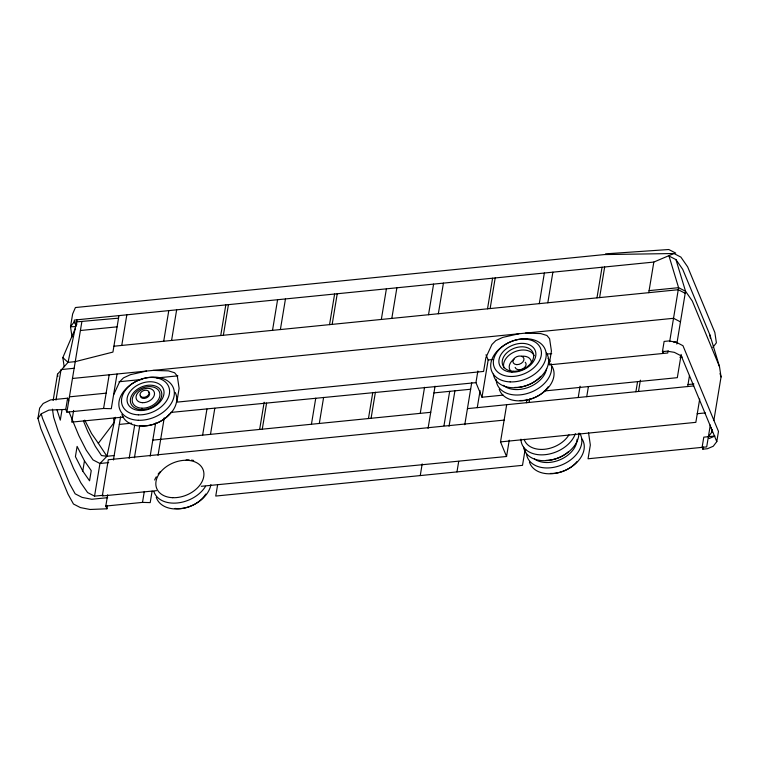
<?xml version="1.0" encoding="UTF-8"?>
<svg xmlns="http://www.w3.org/2000/svg" width="759" height="759" viewBox="0 0 759 759"><rect width="100%" height="100%" fill="white"/><g stroke="black" fill="none" stroke-linecap="round" stroke-linejoin="round"><path stroke-width="1.14" d="M107.493 505.428L106.934 508.796L90.065 509.479L80.407 507.591L73.462 504.014L67.997 494.118L40.796 428.474L37.95 418.313L39.639 408.114L43.187 403.484L50.568 399.898L67.617 398.19L68.746 400.923M53.149 400.458L57.504 374.206L68.044 362.356L77.02 319.814M55.986 400.097L61.043 369.586L74.154 368.267M61.991 409.936L60.303 420.135L56.925 409.623M117.038 374.007L111.288 408.703L103.594 408.475L66.887 412.146L65.758 409.414L67.617 398.19M66.887 412.146L81.839 321.835M73.632 410.429L71.697 422.108L123.556 417.052M82.769 471.064L84.458 460.855L77.105 446.406L75.416 456.605L82.769 471.064L89.553 480.827L91.241 470.627L84.458 460.855M103.594 408.475L109.173 374.794M118.964 315.611L112.93 352.091L75.255 361.635L68.044 362.356L62.826 357.622L75.283 328.514M103.29 495.266L94.552 496.139L99.96 463.493L106.953 456.263L115.292 417.298M121.763 345.44L126.829 314.824M106.934 508.796L105.805 506.054L107.664 494.83M113.433 459.963L120.577 416.833M129.172 458.313L134.666 425.135M134.419 457.791L139.722 425.752M163.716 341.237L168.783 310.621M105.805 506.054L142.512 502.382L144.314 491.443M150.149 456.206L155.642 423.029M171.581 340.449L176.648 309.833M152.104 491.13L150.206 502.61L142.512 502.382M158.033 455.343L164.248 417.801M202.625 435.144L206.941 409.063M220.736 335.525L225.812 304.919M223.364 335.269L228.431 304.653M210.49 434.357L214.806 408.276M217.653 484.574L215.755 496.054L522.505 465.343L524.792 451.558L525.721 449.537M272.519 330.345L277.585 299.729M259.654 429.433L264.16 402.223M262.272 429.177L266.589 403.095M280.384 329.558L285.46 298.942M311.437 424.253L315.753 398.171M329.548 324.634L334.615 294.018M332.167 324.368L337.233 293.761M319.302 423.465L323.619 397.384M381.331 319.454L386.397 288.837M368.457 418.541L372.783 392.46M371.085 418.275L375.401 392.204M391.815 318.401L396.881 287.784M428.522 314.729L433.588 284.113M420.239 413.361L424.556 387.28M438.351 313.742L443.427 283.126M420.258 475.58L422.184 463.91M428.067 428.38L435.059 386.179M443.987 425.666L449.67 391.34M449.043 426.283L454.916 390.819M456.965 471.899L458.702 461.406M464.774 424.708L471.756 382.508M487.515 308.818L492.582 278.202M503.179 395.107L481.993 397.232L475.95 382.64L477.876 370.999M490.134 308.552L495.2 277.946M477.269 407.649L480.086 390.638M481.993 397.232L488.16 359.984L486.007 354.776M201.306 486.291L506.557 456.491L500.513 441.899L506.68 404.661M506.557 456.491L509.251 440.192M539.298 303.638L544.364 273.022M526.423 402.725L526.993 399.329M529.051 402.46L529.611 399.063M547.818 302.784L552.884 272.168M578.206 397.545L580.085 386.208M596.972 297.86L602.048 267.244M599.601 297.594L604.667 266.978M586.735 396.691L588.424 386.483M648.755 292.67L653.831 262.064L673.935 253.525L680.88 257.102L687.654 266.864L714.855 332.508L716.392 342.802L712.843 347.432M635.89 391.767L637.579 381.559M638.509 391.502L640.387 380.164M663.565 351.18L663.195 353.447L662.436 351.626L664.125 341.417L668.717 340.962L676.022 342.129L682.967 345.706L718.479 431.406L716.79 441.615L713.251 446.245L707.454 448.721L702.862 449.176L702.103 447.355L703.792 437.156L714.94 436.036L709.143 438.512M668.157 350.724L667.778 352.992L549.146 364.87L551.423 351.094L549.601 338.732L546.916 335.487L540.778 333.59L525.389 333.125M669.666 341.616L678.593 287.68L669.011 256.02L675.946 259.606L682.73 269.369L709.931 335.013L719.513 366.673L721.05 376.957L713.858 420.401M676.8 344.026L685.538 291.257L675.946 259.606M681.184 354.396L677.322 377.669L544.364 390.98M687.673 386.578L689.523 375.401M699.694 399.063L695.842 422.346L500.513 441.899M702.862 449.176L703.242 446.909M710.31 425.031L706.695 446.899L588.054 458.778L590.331 445.002L588.519 432.639M708.384 436.691L711.923 432.061L712.312 429.736M113.575 394.927L119.618 381.777L123.48 377.878L130.463 374.671L146.534 371.056M114.163 455.542L106.953 456.263L98.338 443.322L114.192 422.421L113.489 418.304M37.95 418.313L41.498 413.683L48.88 410.097L65.758 409.414M518.833 333.78L502.762 337.394L495.788 340.601L491.917 344.501L485.874 357.65L483.597 371.426L176.838 402.147L179.115 388.371L177.293 376.009L174.608 372.764L168.479 370.866L153.081 370.401M653.831 262.064L74.391 320.07L74.059 322.11L70.511 326.74L72.048 337.034M76.403 325.696L74.059 322.11L118.546 318.163M80.407 330.516L117.104 326.835M649.097 290.631L678.593 287.68L685.538 291.257L692.312 301.029L719.513 366.673M113.897 346.227L678.252 289.72L685.197 293.297M72.466 378.475L673.527 318.296L680.472 321.873M118.964 381.758L142.55 379.396M156.696 377.973L177.919 375.847M69.42 396.843L106.127 393.162M488.16 359.984L492.866 359.51M547.002 354.092L551.708 353.618M673.84 342.347L676.022 342.129M662.436 351.626L667.028 351.17L674.334 352.337L681.278 355.914L716.79 441.615M679.865 357.261L682.208 357.024M119.315 424.423L131.677 423.18M433.939 392.915L470.646 389.244M688.015 384.538L693.906 383.95M152.815 440.135L430.733 412.308M467.44 408.636L693.764 385.923M504.469 420.069L108.3 459.736L102.304 495.959L156.515 490.665M108.698 462.611L99.96 463.493L93.015 459.907L86.232 450.144L78.879 435.685L69.097 412.09M697.151 413.731L705.386 412.905M107.655 497.676L91.754 499.27L82.095 497.392L75.15 493.815L69.686 483.919L42.485 418.266L41.223 413.759M170.699 412.441L475.95 382.64M605.549 253.848L668.793 249.521L675.738 253.098M75.909 326.617L70.511 326.74L72.627 313.989L75.416 307.537L604.373 254.578L673.935 253.525M106.953 456.263L101.469 455.552L95.264 446.226L87.911 431.776L83.462 421.046M94.552 496.139L87.608 492.563L80.834 482.8L73.471 468.341L58.358 431.871L53.623 417.156L52.437 409.148M98.338 443.322L91.564 433.55L84.733 420.135M720.025 373.57L721.05 376.957M709.931 335.013L710.443 338.448M711.249 427.488L711.923 432.061M62.826 357.622L64.183 366.768M57.504 374.206L57.836 376.492M76.593 322.366L76.792 324.482M540.674 376.36A25.019 17.419 -22.5 0 1 514.754 387.413M546.48 353.049A28.87 20.095 -22.5 0 1 527.97 384.955A28.87 20.095 -22.5 0 1 493.312 374.121M521.718 356.218A11.546 8.036 -22.5 0 1 531.404 362.698M510.949 371.142A11.546 8.036 -22.5 0 1 514.308 358.931M525.237 362.242A5.778 4.023 -22.5 0 1 522.704 368.855A5.778 4.023 -22.5 0 1 515.152 367.403M503.9 367.849A16.356 11.385 -22.5 0 1 515.133 351.607A16.356 11.385 -22.5 0 1 534.232 355.696M175.215 392.45A28.87 20.095 -22.5 0 1 156.658 423.114A28.87 20.095 -22.5 0 1 121.933 414.442M169.561 413.854A25.019 17.419 -22.5 0 1 140.671 425.6M148.906 392.213A4.81 3.349 -22.5 0 1 146.022 398.058A4.81 3.349 -22.5 0 1 140.424 395.316M205.585 486.282A28.87 20.095 -22.5 0 1 177.388 502.97A28.87 20.095 -22.5 0 1 153.849 491.462M154.656 479.992A28.87 20.095 -22.5 0 1 156.278 476.804M158.147 474.1A28.87 20.095 -22.5 0 1 160.424 471.491M186.088 459.992A28.87 20.095 -22.5 0 1 189.209 459.963M191.467 460.125A28.87 20.095 -22.5 0 1 193.678 460.466M210.879 484.622A28.87 20.095 -22.5 0 1 184.636 507.999A28.87 20.095 -22.5 0 1 156.269 497.297M205.774 494.033A25.019 17.419 -22.5 0 1 174.997 508.454M548.15 386.815A25.019 17.419 -22.5 0 1 520.181 400.515M551.916 366.161A28.87 20.095 -22.5 0 1 534.716 397.517A28.87 20.095 -22.5 0 1 499.213 389.177M550.958 363.504A28.87 20.095 -22.5 0 1 527.23 393.513A28.87 20.095 -22.5 0 1 496.13 379.339M548.074 358.409A28.87 20.095 -22.5 0 1 550.076 361.35M546.679 368.485A25.019 17.419 -22.5 0 1 528.767 387.251A25.019 17.419 -22.5 0 1 503.35 385.344M568.984 434.812A25.019 17.419 -22.5 0 1 544.545 449.271A25.019 17.419 -22.5 0 1 524.146 439.3M575.369 433.721A28.87 20.095 -22.5 0 1 545.123 454.688A28.87 20.095 -22.5 0 1 520.921 439.167M578.842 433.18A28.87 20.095 -22.5 0 1 553.074 459.546A28.87 20.095 -22.5 0 1 523.539 447.06M568.453 451.757A25.019 17.419 -22.5 0 1 545.977 460.371M577.068 461.529A25.019 17.419 -22.5 0 1 550.408 473.455M582.134 439.091A28.87 20.095 -22.5 0 1 564.943 470.457A28.87 20.095 -22.5 0 1 529.44 462.117M577.106 439.29A25.019 17.419 -22.5 0 1 560.996 459.337A25.019 17.419 -22.5 0 1 534.431 458.948M579.724 433.256A28.87 20.095 -22.5 0 1 560.531 465.428A28.87 20.095 -22.5 0 1 526.414 453.313M510.219 376.473A25.019 17.419 -22.5 0 0 540.863 349.168A25.019 17.419 -22.5 0 0 501.092 347.66A25.019 17.419 -22.5 0 0 510.219 376.473M510.171 381.9A28.87 20.095 -22.5 0 0 545.531 350.402A28.87 20.095 -22.5 0 0 499.64 348.656A28.87 20.095 -22.5 0 0 510.171 381.9M513.236 371.274A16.356 11.385 -22.5 0 0 533.264 353.419A16.356 11.385 -22.5 0 0 507.259 352.432A16.356 11.385 -22.5 0 0 513.236 371.274M516.794 364.633A5.778 4.023 -22.5 0 0 523.862 358.333A5.778 4.023 -22.5 0 0 514.687 357.982A5.778 4.023 -22.5 0 0 516.794 364.633M511.879 372.157A19.25 13.396 -22.5 0 0 535.446 351.151A19.25 13.396 -22.5 0 0 504.849 349.984A19.25 13.396 -22.5 0 0 511.879 372.157M141.383 409.642A16.356 11.385 -22.5 0 0 161.42 391.786A16.356 11.385 -22.5 0 0 135.415 390.8A16.356 11.385 -22.5 0 0 141.383 409.642M141.933 408.2A14.43 10.047 -22.5 0 0 159.608 392.45A14.43 10.047 -22.5 0 0 136.667 391.578A14.43 10.047 -22.5 0 0 141.933 408.2M138.366 414.841A25.019 17.419 -22.5 0 0 169.01 387.536A25.019 17.419 -22.5 0 0 129.239 386.027A25.019 17.419 -22.5 0 0 138.366 414.841M138.328 420.268A28.87 20.095 -22.5 0 0 173.678 388.769A28.87 20.095 -22.5 0 0 127.787 387.024A28.87 20.095 -22.5 0 0 138.328 420.268M140.026 410.524A19.25 13.396 -22.5 0 0 163.593 389.519A19.25 13.396 -22.5 0 0 133.005 388.361A19.25 13.396 -22.5 0 0 140.026 410.524M142.521 402.687A9.62 6.698 -22.5 0 0 154.305 392.194A9.62 6.698 -22.5 0 0 139.011 391.606A9.62 6.698 -22.5 0 0 142.521 402.687M143.195 397.393A4.81 3.349 -22.5 0 0 149.087 392.147A4.81 3.349 -22.5 0 0 141.44 391.853A4.81 3.349 -22.5 0 0 143.195 397.393M172.701 497.695A25.019 17.419 -22.5 0 0 203.346 470.39A25.019 17.419 -22.5 0 0 163.574 468.882A25.019 17.419 -22.5 0 0 172.701 497.695"/></g></svg>
